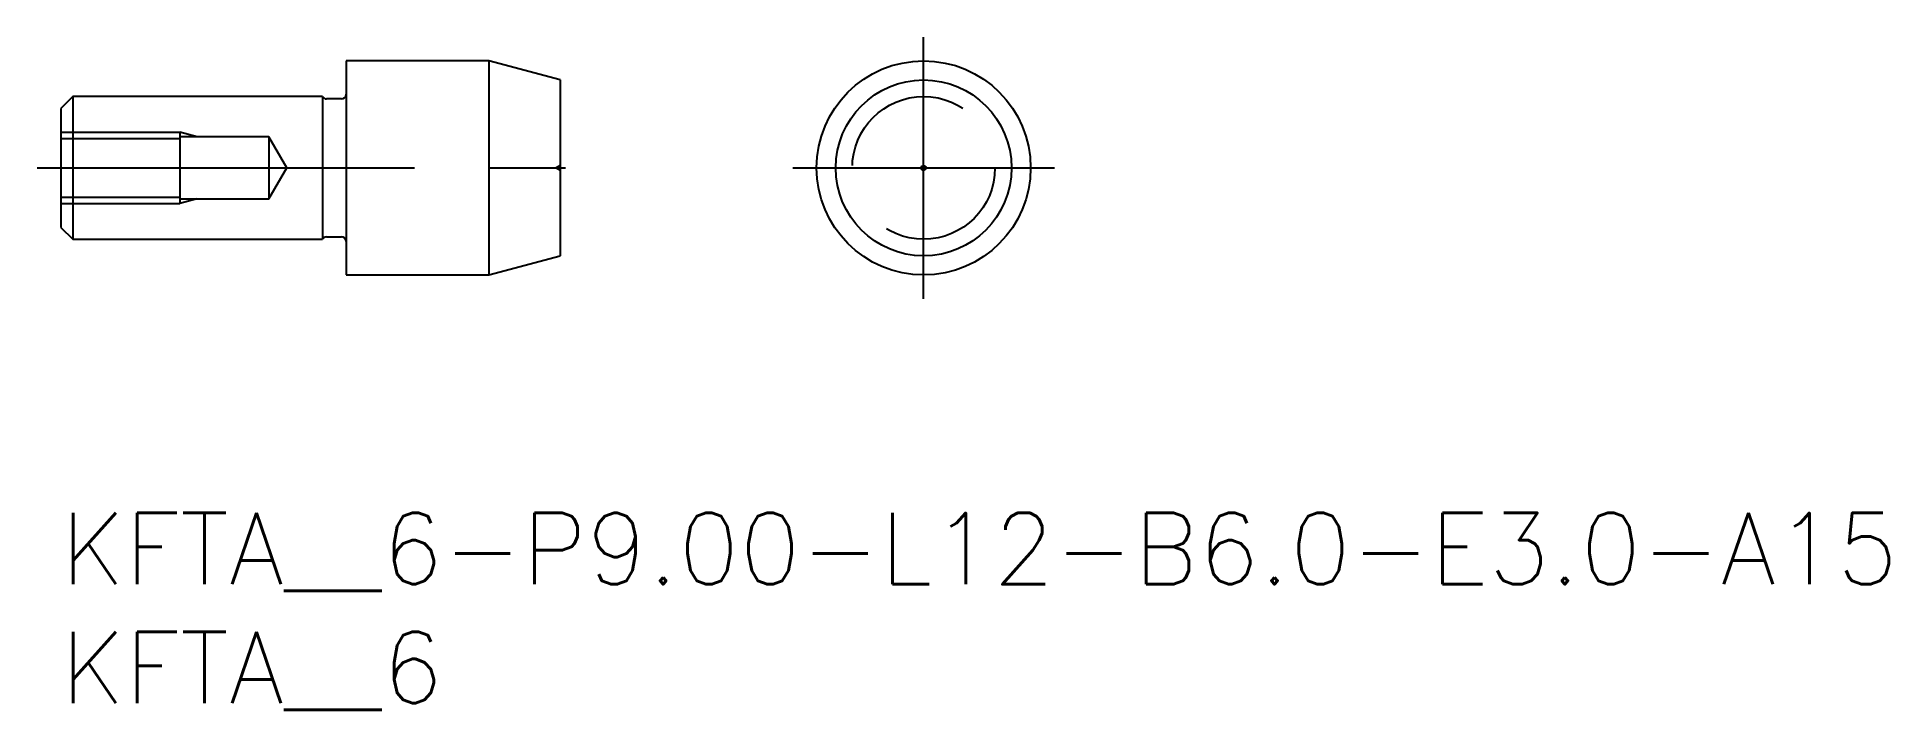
# Model space of a CAD drawing. Extents: x -1 to 76.9, y -8.3 to 20.
import ezdxf

# ---------------------------------------------------------------- set-up
doc = ezdxf.new("R2010")
doc.units = 0
doc.header["$LTSCALE"] = 0.5
doc.linetypes.add('CENTER', pattern=[50.8, 31.75, -6.35, 6.35, -6.35])
doc.linetypes.add('DASHED', pattern=[19.05, 12.7, -6.35])
for name, color, linetype in [('MSM_CENTER', 1, 'CENTER'), ('MSM_CONTINUOUS', 7, 'CONTINUOUS'), ('MSM_DASHED', 4, 'DASHED'), ('MSM_PART_NUMBER', 7, 'CONTINUOUS')]:
    doc.layers.add(name, color=color, linetype=linetype)
doc.styles.get("Standard").update_dxf_attribs({"font": 'txt.shx', "height": 1, "bigfont": 'bigfont.shx'})

# ---------------------------------------------------------------- blocks, each defined once
blk = doc.blocks.new('*U20')
at = {"layer": 'MSM_PART_NUMBER'}
blk.add_text('KFTA__6-P9.00-L12-B6.0-E3.0-A15', height=3, dxfattribs=at).set_placement((0, -3))
blk = doc.blocks.new('*U21')
at = {"layer": 'MSM_PART_NUMBER'}
blk.add_text('KFTA__6', height=3, dxfattribs=at).set_placement((0, -8))

msp = doc.modelspace()

# ---------------------------------------------------------------- linework, layer by layer
at = {"layer": 'MSM_CENTER'}
for p, q in [((36.287, 9), (36.287, 20)), ((-1, 14.5), (22, 14.5)), ((30.787, 14.5), (41.787, 14.5))]:
    msp.add_line(p, q, dxfattribs=at)
at = {"layer": 'MSM_CONTINUOUS'}
for p, q in [((12, 19), (12, 10)), ((18, 19), (12, 19)), ((18, 19), (18, 10)), ((21, 18.196), (18, 19)), ((21, 18.196), (21, 10.804)), ((0.5, 17.5), (0, 17)), ((0.5, 17.5), (0.5, 11.5)), ((11, 17.5), (0.5, 17.5)), ((11, 17.5), (11, 11.5)), ((11.8, 17.4), (11.173, 17.4)), ((0, 17), (0, 12)), ((0, 12), (0.5, 11.5)), ((0.5, 11.5), (11, 11.5)), ((11.173, 11.6), (11.8, 11.6)), ((18, 10), (21, 10.804)), ((12, 10), (18, 10))]:
    msp.add_line(p, q, dxfattribs=at)
for radius in [4.5, 3.696, 0.1]:
    msp.add_circle((36.287, 14.5), radius, dxfattribs=at)
for centre, start, end in [((11.173, 17.6), 210, 270), ((11.8, 17.6), 270, 0), ((11.173, 11.4), 90, 150), ((11.8, 11.4), 0, 90)]:
    msp.add_arc(centre, 0.2, start, end, dxfattribs=at)
at = {"layer": 'MSM_DASHED'}
for p, q in [((0, 16), (5, 16)), ((0, 15.729), (5, 15.729)), ((5.739, 15.8), (5, 16)), ((5, 16), (5, 13)), ((8.749, 15.8), (5, 15.8)), ((9.5, 14.5), (8.749, 15.8)), ((8.749, 15.8), (8.749, 13.2)), ((8.749, 13.2), (9.5, 14.5)), ((21, 14.6), (20.827, 14.5)), ((20.827, 14.5), (21, 14.4)), ((0, 13.271), (5, 13.271)), ((0, 13), (5, 13)), ((5, 13.2), (8.749, 13.2)), ((5.739, 13.2), (5, 13))]:
    msp.add_line(p, q, dxfattribs=at)
msp.add_circle((36.287, 14.5), 3, dxfattribs=at)

# ---------------------------------------------------------------- block references
at = {"layer": 'MSM_CONTINUOUS'}
for name in ['*U20', '*U21']:
    msp.add_blockref(name, (0, 0), dxfattribs=at)

doc.saveas('drawing.dxf')
